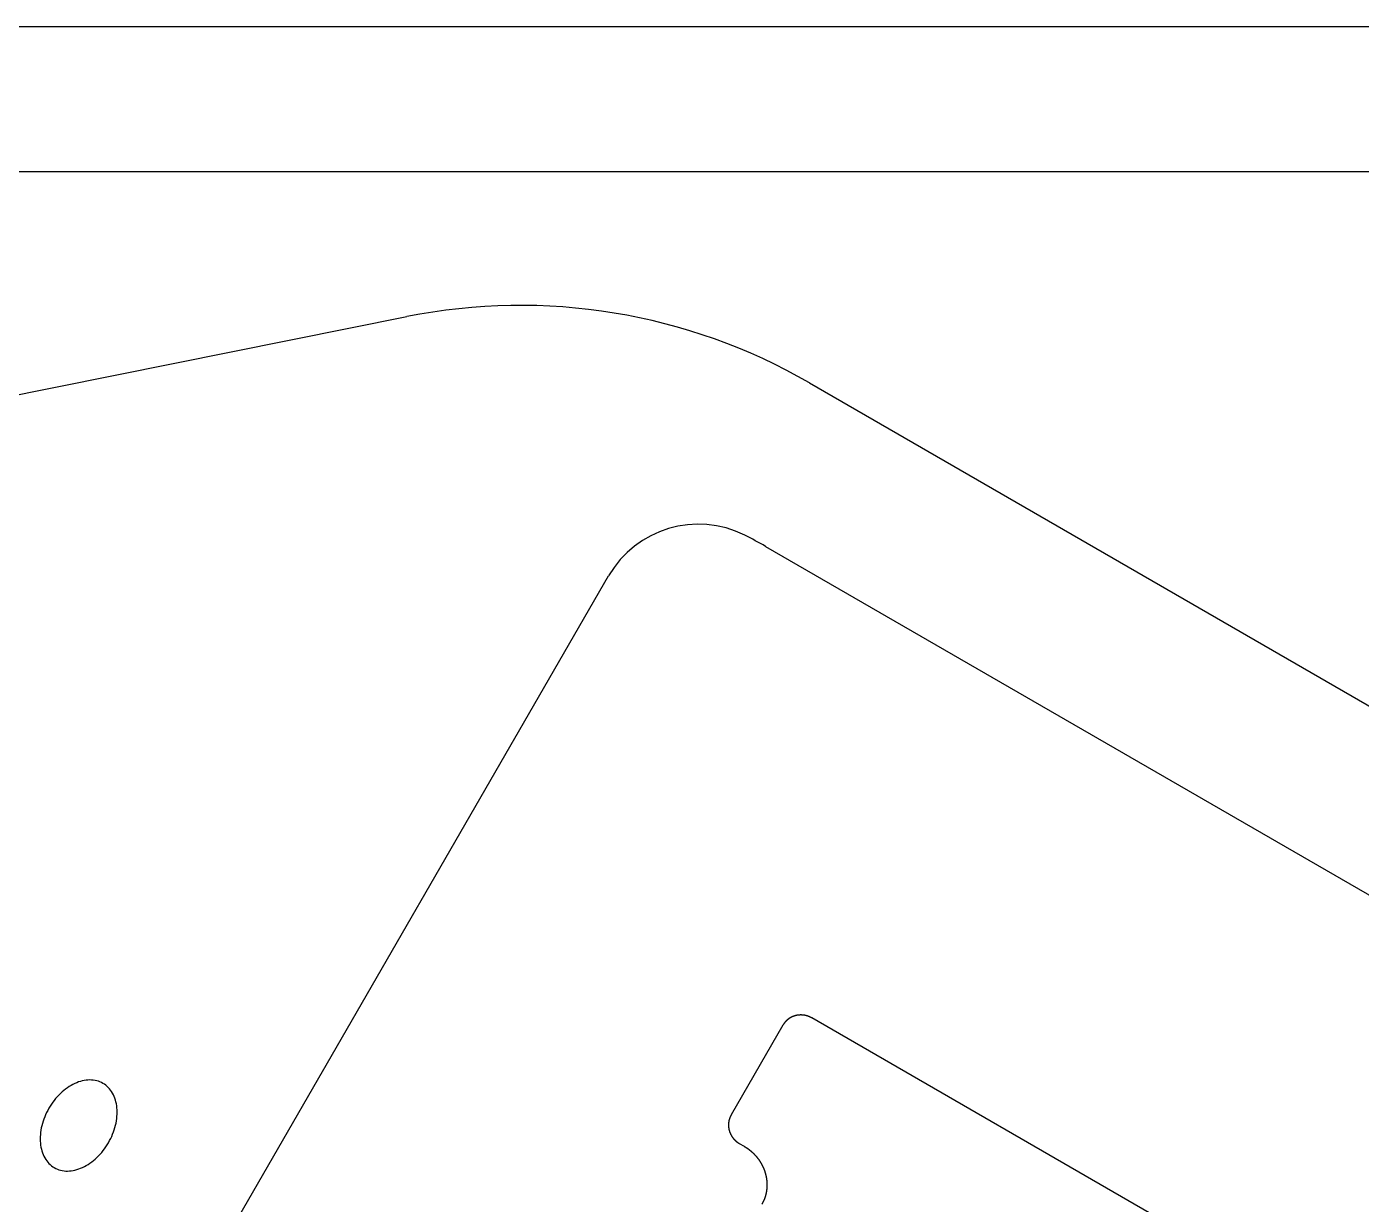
# Model space of a CAD drawing. Extents: x 442 to 745, y 5 to 355.
# Drawn here: x 502.22 to 528.76, y 156.28 to 179.69 of the extents above; entities that cross this region are included whole.
import ezdxf

# ---------------------------------------------------------------- set-up
doc = ezdxf.new("R2010")
doc.units = 0
doc.layers.add('VISIBLE__ANSI_', color=7, linetype='CONTINUOUS')

msp = doc.modelspace()

# ---------------------------------------------------------------- linework, layer by layer
at = {"layer": 'VISIBLE__ANSI_'}
for p, q in [((529.755, 179.694), (486.964, 179.694)), ((481.971, 176.812), (531.419, 176.812)), ((494.026, 170.772), (509.785, 173.929)), ((517.786, 172.614), (534.737, 162.827)), ((516.915, 169.36), (535.777, 158.471)), ((488.769, 125.429), (513.794, 168.774)), ((517.261, 159.842), (516.231, 158.059)), ((527.018, 154.684), (517.835, 159.986)), ((516.393, 157.49), (516.488, 157.435))]:
    msp.add_line(p, q, dxfattribs=at)
for points in [[(517.835, 159.986, 0), (517.833, 159.987, 0), (517.832, 159.988, 0), (517.831, 159.988, 0), (517.829, 159.989, 0), (517.828, 159.99, 0), (517.827, 159.991, 0), (517.825, 159.991, 0), (517.824, 159.992, 0), (517.823, 159.993, 0), (517.821, 159.993, 0), (517.82, 159.994, 0), (517.819, 159.995, 0), (517.817, 159.996, 0), (517.816, 159.996, 0), (517.815, 159.997, 0), (517.813, 159.998, 0), (517.812, 159.998, 0), (517.81, 159.999, 0), (517.809, 160, 0), (517.808, 160, 0), (517.806, 160.001, 0), (517.805, 160.002, 0), (517.803, 160.002, 0), (517.802, 160.003, 0), (517.801, 160.004, 0), (517.799, 160.004, 0), (517.798, 160.005, 0), (517.796, 160.006, 0), (517.795, 160.006, 0), (517.794, 160.007, 0), (517.792, 160.008, 0), (517.791, 160.008, 0), (517.789, 160.009, 0), (517.788, 160.009, 0), (517.786, 160.01, 0), (517.785, 160.011, 0), (517.784, 160.011, 0), (517.782, 160.012, 0), (517.781, 160.012, 0), (517.779, 160.013, 0), (517.778, 160.014, 0), (517.776, 160.014, 0), (517.775, 160.015, 0), (517.774, 160.015, 0), (517.772, 160.016, 0), (517.771, 160.016, 0), (517.769, 160.017, 0), (517.768, 160.017, 0), (517.766, 160.018, 0), (517.765, 160.019, 0), (517.763, 160.019, 0), (517.762, 160.02, 0), (517.761, 160.02, 0), (517.759, 160.021, 0), (517.758, 160.021, 0), (517.756, 160.022, 0), (517.755, 160.022, 0), (517.753, 160.023, 0), (517.752, 160.023, 0), (517.75, 160.024, 0), (517.749, 160.024, 0), (517.748, 160.024, 0), (517.746, 160.025, 0), (517.745, 160.025, 0), (517.743, 160.026, 0), (517.742, 160.026, 0), (517.74, 160.027, 0), (517.739, 160.027, 0), (517.737, 160.028, 0), (517.736, 160.028, 0), (517.735, 160.028, 0), (517.733, 160.029, 0), (517.732, 160.029, 0), (517.73, 160.03, 0), (517.729, 160.03, 0), (517.727, 160.03, 0), (517.726, 160.031, 0), (517.725, 160.031, 0), (517.723, 160.032, 0), (517.722, 160.032, 0), (517.72, 160.032, 0), (517.719, 160.033, 0), (517.718, 160.033, 0), (517.716, 160.033, 0), (517.715, 160.034, 0), (517.713, 160.034, 0), (517.712, 160.034, 0), (517.71, 160.035, 0), (517.709, 160.035, 0), (517.708, 160.035, 0), (517.706, 160.035, 0), (517.705, 160.036, 0), (517.703, 160.036, 0), (517.702, 160.036, 0), (517.7, 160.037, 0), (517.699, 160.037, 0), (517.697, 160.037, 0), (517.696, 160.037, 0), (517.694, 160.038, 0), (517.693, 160.038, 0), (517.691, 160.038, 0), (517.69, 160.039, 0), (517.688, 160.039, 0), (517.687, 160.039, 0), (517.685, 160.039, 0), (517.684, 160.04, 0), (517.682, 160.04, 0), (517.681, 160.04, 0), (517.679, 160.04, 0), (517.678, 160.04, 0), (517.676, 160.041, 0), (517.675, 160.041, 0), (517.673, 160.041, 0), (517.671, 160.041, 0), (517.67, 160.041, 0), (517.668, 160.042, 0), (517.667, 160.042, 0), (517.665, 160.042, 0), (517.664, 160.042, 0), (517.662, 160.042, 0), (517.661, 160.043, 0), (517.659, 160.043, 0), (517.657, 160.043, 0), (517.656, 160.043, 0), (517.654, 160.043, 0), (517.653, 160.043, 0), (517.651, 160.043, 0), (517.649, 160.044, 0), (517.648, 160.044, 0), (517.646, 160.044, 0), (517.645, 160.044, 0), (517.643, 160.044, 0), (517.642, 160.044, 0), (517.64, 160.044, 0), (517.638, 160.044, 0), (517.637, 160.044, 0), (517.635, 160.044, 0), (517.634, 160.044, 0), (517.632, 160.045, 0), (517.63, 160.045, 0), (517.629, 160.045, 0), (517.627, 160.045, 0), (517.625, 160.045, 0), (517.624, 160.045, 0), (517.622, 160.045, 0), (517.621, 160.045, 0), (517.619, 160.045, 0), (517.617, 160.045, 0), (517.616, 160.045, 0), (517.614, 160.045, 0), (517.613, 160.045, 0), (517.611, 160.045, 0), (517.609, 160.045, 0), (517.608, 160.045, 0), (517.606, 160.045, 0), (517.605, 160.045, 0), (517.603, 160.045, 0), (517.601, 160.044, 0), (517.6, 160.044, 0), (517.598, 160.044, 0), (517.597, 160.044, 0), (517.595, 160.044, 0), (517.593, 160.044, 0), (517.592, 160.044, 0), (517.59, 160.044, 0), (517.589, 160.044, 0), (517.587, 160.044, 0), (517.585, 160.044, 0), (517.584, 160.043, 0), (517.582, 160.043, 0), (517.581, 160.043, 0), (517.579, 160.043, 0), (517.578, 160.043, 0), (517.576, 160.043, 0), (517.574, 160.043, 0), (517.573, 160.043, 0), (517.571, 160.042, 0), (517.57, 160.042, 0), (517.568, 160.042, 0), (517.567, 160.042, 0), (517.565, 160.042, 0), (517.564, 160.041, 0), (517.562, 160.041, 0), (517.561, 160.041, 0), (517.559, 160.041, 0), (517.558, 160.041, 0), (517.556, 160.04, 0), (517.554, 160.04, 0), (517.553, 160.04, 0), (517.551, 160.04, 0), (517.55, 160.04, 0), (517.548, 160.039, 0), (517.547, 160.039, 0), (517.545, 160.039, 0), (517.544, 160.039, 0), (517.543, 160.038, 0), (517.541, 160.038, 0), (517.54, 160.038, 0), (517.538, 160.037, 0), (517.537, 160.037, 0), (517.535, 160.037, 0), (517.534, 160.037, 0), (517.532, 160.036, 0), (517.531, 160.036, 0), (517.529, 160.036, 0), (517.528, 160.035, 0), (517.526, 160.035, 0), (517.525, 160.035, 0), (517.523, 160.034, 0), (517.522, 160.034, 0), (517.52, 160.034, 0), (517.519, 160.033, 0), (517.517, 160.033, 0), (517.516, 160.032, 0), (517.514, 160.032, 0), (517.512, 160.032, 0), (517.511, 160.031, 0), (517.509, 160.031, 0), (517.508, 160.03, 0), (517.506, 160.03, 0), (517.505, 160.03, 0), (517.503, 160.029, 0), (517.502, 160.029, 0), (517.5, 160.028, 0), (517.499, 160.028, 0), (517.497, 160.027, 0), (517.495, 160.027, 0), (517.494, 160.026, 0), (517.492, 160.026, 0), (517.491, 160.026, 0), (517.489, 160.025, 0), (517.488, 160.025, 0), (517.486, 160.024, 0), (517.485, 160.024, 0), (517.483, 160.023, 0), (517.482, 160.022, 0), (517.48, 160.022, 0), (517.478, 160.021, 0), (517.477, 160.021, 0), (517.475, 160.02, 0), (517.474, 160.02, 0), (517.472, 160.019, 0), (517.471, 160.019, 0), (517.469, 160.018, 0), (517.468, 160.017, 0), (517.466, 160.017, 0), (517.465, 160.016, 0), (517.463, 160.016, 0), (517.462, 160.015, 0), (517.46, 160.014, 0), (517.458, 160.014, 0), (517.457, 160.013, 0), (517.455, 160.013, 0), (517.454, 160.012, 0), (517.452, 160.011, 0), (517.451, 160.011, 0), (517.449, 160.01, 0), (517.448, 160.009, 0), (517.446, 160.009, 0), (517.445, 160.008, 0), (517.443, 160.007, 0), (517.442, 160.007, 0), (517.44, 160.006, 0), (517.439, 160.005, 0), (517.437, 160.004, 0), (517.436, 160.004, 0), (517.434, 160.003, 0), (517.433, 160.002, 0), (517.431, 160.002, 0), (517.43, 160.001, 0), (517.428, 160, 0), (517.427, 159.999, 0), (517.426, 159.999, 0), (517.424, 159.998, 0), (517.423, 159.997, 0), (517.421, 159.996, 0), (517.42, 159.996, 0), (517.418, 159.995, 0), (517.417, 159.994, 0), (517.415, 159.993, 0), (517.414, 159.992, 0), (517.413, 159.992, 0), (517.411, 159.991, 0), (517.41, 159.99, 0), (517.408, 159.989, 0), (517.407, 159.988, 0), (517.406, 159.988, 0), (517.404, 159.987, 0), (517.403, 159.986, 0), (517.401, 159.985, 0), (517.4, 159.984, 0), (517.399, 159.984, 0), (517.397, 159.983, 0), (517.396, 159.982, 0), (517.395, 159.981, 0), (517.393, 159.98, 0), (517.392, 159.979, 0), (517.391, 159.979, 0), (517.389, 159.978, 0), (517.388, 159.977, 0), (517.387, 159.976, 0), (517.386, 159.975, 0), (517.384, 159.974, 0), (517.383, 159.973, 0), (517.382, 159.972, 0), (517.38, 159.972, 0), (517.379, 159.971, 0), (517.378, 159.97, 0), (517.377, 159.969, 0), (517.375, 159.968, 0), (517.374, 159.967, 0), (517.373, 159.966, 0), (517.372, 159.965, 0), (517.37, 159.964, 0), (517.369, 159.963, 0), (517.368, 159.963, 0), (517.367, 159.962, 0), (517.365, 159.961, 0), (517.364, 159.96, 0), (517.363, 159.959, 0), (517.362, 159.958, 0), (517.36, 159.957, 0), (517.359, 159.956, 0), (517.358, 159.955, 0), (517.357, 159.954, 0), (517.355, 159.953, 0), (517.354, 159.952, 0), (517.353, 159.951, 0), (517.352, 159.95, 0), (517.35, 159.949, 0), (517.349, 159.947, 0), (517.348, 159.946, 0), (517.347, 159.945, 0), (517.345, 159.944, 0), (517.344, 159.943, 0), (517.343, 159.942, 0), (517.342, 159.941, 0), (517.34, 159.94, 0), (517.339, 159.939, 0), (517.338, 159.938, 0), (517.337, 159.937, 0), (517.335, 159.935, 0), (517.334, 159.934, 0), (517.333, 159.933, 0), (517.332, 159.932, 0), (517.331, 159.931, 0), (517.329, 159.93, 0), (517.328, 159.929, 0), (517.327, 159.927, 0), (517.326, 159.926, 0), (517.325, 159.925, 0), (517.323, 159.924, 0), (517.322, 159.923, 0), (517.321, 159.921, 0), (517.32, 159.92, 0), (517.319, 159.919, 0), (517.318, 159.918, 0), (517.316, 159.917, 0), (517.315, 159.915, 0), (517.314, 159.914, 0), (517.313, 159.913, 0), (517.312, 159.912, 0), (517.311, 159.91, 0), (517.31, 159.909, 0), (517.309, 159.908, 0), (517.307, 159.907, 0), (517.306, 159.905, 0), (517.305, 159.904, 0), (517.304, 159.903, 0), (517.303, 159.902, 0), (517.302, 159.9, 0), (517.301, 159.899, 0), (517.3, 159.898, 0), (517.299, 159.897, 0), (517.298, 159.895, 0), (517.297, 159.894, 0), (517.296, 159.893, 0), (517.295, 159.891, 0), (517.294, 159.89, 0), (517.292, 159.889, 0), (517.291, 159.887, 0), (517.29, 159.886, 0), (517.289, 159.885, 0), (517.288, 159.883, 0), (517.287, 159.882, 0), (517.286, 159.881, 0), (517.285, 159.879, 0), (517.284, 159.878, 0), (517.284, 159.877, 0), (517.283, 159.875, 0), (517.282, 159.874, 0), (517.281, 159.873, 0), (517.28, 159.871, 0), (517.279, 159.87, 0), (517.278, 159.869, 0), (517.277, 159.867, 0), (517.276, 159.866, 0), (517.275, 159.865, 0), (517.274, 159.863, 0), (517.273, 159.862, 0), (517.272, 159.861, 0), (517.272, 159.859, 0), (517.271, 159.858, 0), (517.27, 159.857, 0), (517.269, 159.855, 0), (517.268, 159.854, 0), (517.267, 159.853, 0), (517.266, 159.851, 0), (517.266, 159.85, 0), (517.265, 159.849, 0), (517.264, 159.847, 0), (517.263, 159.846, 0), (517.262, 159.845, 0), (517.262, 159.843, 0), (517.261, 159.842, 0)], [(502.772, 157.01, 0), (502.802, 156.994, 0), (502.833, 156.98, 0), (502.865, 156.969, 0), (502.897, 156.959, 0), (502.931, 156.952, 0), (502.965, 156.947, 0), (503, 156.943, 0), (503.036, 156.943, 0), (503.072, 156.944, 0), (503.109, 156.947, 0), (503.146, 156.953, 0), (503.183, 156.961, 0), (503.221, 156.971, 0), (503.258, 156.983, 0), (503.296, 156.997, 0), (503.333, 157.013, 0), (503.37, 157.031, 0), (503.407, 157.052, 0), (503.444, 157.074, 0), (503.48, 157.098, 0), (503.516, 157.123, 0), (503.551, 157.151, 0), (503.585, 157.18, 0), (503.619, 157.211, 0), (503.651, 157.243, 0), (503.683, 157.277, 0), (503.714, 157.312, 0), (503.743, 157.349, 0), (503.771, 157.386, 0), (503.799, 157.425, 0), (503.824, 157.465, 0), (503.849, 157.506, 0), (503.872, 157.547, 0), (503.893, 157.589, 0), (503.913, 157.632, 0), (503.932, 157.676, 0), (503.949, 157.719, 0), (503.964, 157.764, 0), (503.977, 157.808, 0), (503.989, 157.852, 0), (503.999, 157.897, 0), (504.007, 157.941, 0), (504.013, 157.985, 0), (504.018, 158.029, 0), (504.02, 158.072, 0), (504.021, 158.115, 0), (504.02, 158.157, 0), (504.017, 158.198, 0), (504.013, 158.239, 0), (504.006, 158.278, 0), (503.998, 158.317, 0), (503.988, 158.354, 0), (503.976, 158.391, 0), (503.962, 158.426, 0), (503.947, 158.459, 0), (503.93, 158.491, 0), (503.911, 158.521, 0), (503.891, 158.55, 0), (503.87, 158.577, 0), (503.846, 158.603, 0), (503.822, 158.626, 0), (503.796, 158.648, 0), (503.769, 158.668, 0), (503.74, 158.686, 0), (503.71, 158.701, 0), (503.68, 158.715, 0), (503.648, 158.727, 0), (503.615, 158.736, 0), (503.582, 158.744, 0), (503.547, 158.749, 0), (503.512, 158.752, 0), (503.477, 158.753, 0), (503.44, 158.752, 0), (503.404, 158.748, 0), (503.367, 158.742, 0), (503.329, 158.735, 0), (503.292, 158.725, 0), (503.254, 158.713, 0), (503.217, 158.698, 0), (503.179, 158.682, 0), (503.142, 158.664, 0), (503.105, 158.644, 0), (503.069, 158.622, 0), (503.032, 158.598, 0), (502.997, 158.572, 0), (502.962, 158.544, 0), (502.928, 158.515, 0), (502.894, 158.484, 0), (502.861, 158.452, 0), (502.83, 158.418, 0), (502.799, 158.383, 0), (502.77, 158.347, 0), (502.741, 158.309, 0), (502.714, 158.27, 0), (502.688, 158.231, 0), (502.664, 158.19, 0), (502.641, 158.148, 0), (502.619, 158.106, 0), (502.599, 158.063, 0), (502.581, 158.02, 0), (502.564, 157.976, 0), (502.549, 157.932, 0), (502.535, 157.888, 0), (502.524, 157.843, 0), (502.514, 157.799, 0), (502.506, 157.754, 0), (502.499, 157.71, 0), (502.495, 157.667, 0), (502.492, 157.623, 0), (502.491, 157.581, 0), (502.492, 157.538, 0), (502.495, 157.497, 0), (502.5, 157.457, 0), (502.506, 157.417, 0), (502.515, 157.378, 0), (502.525, 157.341, 0), (502.537, 157.305, 0), (502.55, 157.27, 0), (502.566, 157.236, 0), (502.583, 157.204, 0), (502.601, 157.174, 0), (502.621, 157.145, 0), (502.643, 157.118, 0), (502.666, 157.093, 0), (502.691, 157.069, 0), (502.717, 157.047, 0), (502.744, 157.028, 0), (502.772, 157.01, 0)], [(516.231, 158.059, 0), (516.231, 158.058, 0), (516.23, 158.056, 0), (516.229, 158.055, 0), (516.228, 158.054, 0), (516.228, 158.052, 0), (516.227, 158.051, 0), (516.226, 158.049, 0), (516.225, 158.048, 0), (516.225, 158.047, 0), (516.224, 158.045, 0), (516.223, 158.044, 0), (516.222, 158.042, 0), (516.222, 158.041, 0), (516.221, 158.04, 0), (516.22, 158.038, 0), (516.22, 158.037, 0), (516.219, 158.035, 0), (516.218, 158.034, 0), (516.217, 158.032, 0), (516.217, 158.031, 0), (516.216, 158.029, 0), (516.215, 158.028, 0), (516.215, 158.026, 0), (516.214, 158.025, 0), (516.213, 158.023, 0), (516.213, 158.022, 0), (516.212, 158.02, 0), (516.211, 158.019, 0), (516.211, 158.017, 0), (516.21, 158.016, 0), (516.209, 158.014, 0), (516.209, 158.013, 0), (516.208, 158.011, 0), (516.207, 158.01, 0), (516.207, 158.008, 0), (516.206, 158.007, 0), (516.206, 158.005, 0), (516.205, 158.004, 0), (516.204, 158.002, 0), (516.204, 158, 0), (516.203, 157.999, 0), (516.203, 157.997, 0), (516.202, 157.996, 0), (516.201, 157.994, 0), (516.201, 157.993, 0), (516.2, 157.991, 0), (516.2, 157.989, 0), (516.199, 157.988, 0), (516.199, 157.986, 0), (516.198, 157.985, 0), (516.198, 157.983, 0), (516.197, 157.981, 0), (516.197, 157.98, 0), (516.196, 157.978, 0), (516.196, 157.977, 0), (516.195, 157.975, 0), (516.195, 157.973, 0), (516.194, 157.972, 0), (516.194, 157.97, 0), (516.193, 157.969, 0), (516.193, 157.967, 0), (516.192, 157.965, 0), (516.192, 157.964, 0), (516.191, 157.962, 0), (516.191, 157.961, 0), (516.191, 157.959, 0), (516.19, 157.957, 0), (516.19, 157.956, 0), (516.189, 157.954, 0), (516.189, 157.952, 0), (516.189, 157.951, 0), (516.188, 157.949, 0), (516.188, 157.948, 0), (516.187, 157.946, 0), (516.187, 157.944, 0), (516.187, 157.943, 0), (516.186, 157.941, 0), (516.186, 157.939, 0), (516.186, 157.938, 0), (516.185, 157.936, 0), (516.185, 157.935, 0), (516.185, 157.933, 0), (516.184, 157.931, 0), (516.184, 157.93, 0), (516.184, 157.928, 0), (516.184, 157.927, 0), (516.183, 157.925, 0), (516.183, 157.923, 0), (516.183, 157.922, 0), (516.182, 157.92, 0), (516.182, 157.919, 0), (516.182, 157.917, 0), (516.182, 157.915, 0), (516.182, 157.914, 0), (516.181, 157.912, 0), (516.181, 157.911, 0), (516.181, 157.909, 0), (516.181, 157.908, 0), (516.18, 157.906, 0), (516.18, 157.904, 0), (516.18, 157.903, 0), (516.18, 157.901, 0), (516.18, 157.9, 0), (516.18, 157.898, 0), (516.179, 157.897, 0), (516.179, 157.895, 0), (516.179, 157.894, 0), (516.179, 157.892, 0), (516.179, 157.891, 0), (516.179, 157.889, 0), (516.179, 157.888, 0), (516.179, 157.886, 0), (516.178, 157.884, 0), (516.178, 157.883, 0), (516.178, 157.881, 0), (516.178, 157.88, 0), (516.178, 157.878, 0), (516.178, 157.877, 0), (516.178, 157.875, 0), (516.178, 157.873, 0), (516.178, 157.872, 0), (516.178, 157.87, 0), (516.178, 157.869, 0), (516.178, 157.867, 0), (516.178, 157.866, 0), (516.178, 157.864, 0), (516.178, 157.862, 0), (516.178, 157.861, 0), (516.178, 157.859, 0), (516.178, 157.858, 0), (516.178, 157.856, 0), (516.178, 157.854, 0), (516.178, 157.853, 0), (516.178, 157.851, 0), (516.178, 157.849, 0), (516.178, 157.848, 0), (516.178, 157.846, 0), (516.178, 157.845, 0), (516.178, 157.843, 0), (516.178, 157.841, 0), (516.178, 157.84, 0), (516.178, 157.838, 0), (516.178, 157.836, 0), (516.178, 157.835, 0), (516.178, 157.833, 0), (516.178, 157.831, 0), (516.179, 157.83, 0), (516.179, 157.828, 0), (516.179, 157.827, 0), (516.179, 157.825, 0), (516.179, 157.823, 0), (516.179, 157.822, 0), (516.179, 157.82, 0), (516.179, 157.818, 0), (516.18, 157.817, 0), (516.18, 157.815, 0), (516.18, 157.813, 0), (516.18, 157.812, 0), (516.18, 157.81, 0), (516.181, 157.808, 0), (516.181, 157.807, 0), (516.181, 157.805, 0), (516.181, 157.804, 0), (516.181, 157.802, 0), (516.182, 157.8, 0), (516.182, 157.799, 0), (516.182, 157.797, 0), (516.182, 157.795, 0), (516.183, 157.794, 0), (516.183, 157.792, 0), (516.183, 157.79, 0), (516.183, 157.789, 0), (516.184, 157.787, 0), (516.184, 157.786, 0), (516.184, 157.784, 0), (516.185, 157.782, 0), (516.185, 157.781, 0), (516.185, 157.779, 0), (516.185, 157.778, 0), (516.186, 157.776, 0), (516.186, 157.774, 0), (516.186, 157.773, 0), (516.187, 157.771, 0), (516.187, 157.77, 0), (516.187, 157.768, 0), (516.188, 157.766, 0), (516.188, 157.765, 0), (516.189, 157.763, 0), (516.189, 157.762, 0), (516.189, 157.76, 0), (516.19, 157.759, 0), (516.19, 157.757, 0), (516.19, 157.755, 0), (516.191, 157.754, 0), (516.191, 157.752, 0), (516.192, 157.751, 0), (516.192, 157.749, 0), (516.193, 157.748, 0), (516.193, 157.746, 0), (516.193, 157.745, 0), (516.194, 157.743, 0), (516.194, 157.742, 0), (516.195, 157.74, 0), (516.195, 157.739, 0), (516.196, 157.737, 0), (516.196, 157.736, 0), (516.196, 157.734, 0), (516.197, 157.733, 0), (516.197, 157.731, 0), (516.198, 157.73, 0), (516.198, 157.728, 0), (516.199, 157.727, 0), (516.199, 157.725, 0), (516.2, 157.724, 0), (516.2, 157.723, 0), (516.201, 157.721, 0), (516.201, 157.72, 0), (516.202, 157.718, 0), (516.202, 157.717, 0), (516.203, 157.715, 0), (516.203, 157.714, 0), (516.204, 157.713, 0), (516.204, 157.711, 0), (516.205, 157.71, 0), (516.205, 157.708, 0), (516.206, 157.707, 0), (516.207, 157.706, 0), (516.207, 157.704, 0), (516.208, 157.703, 0), (516.208, 157.701, 0), (516.209, 157.7, 0), (516.209, 157.698, 0), (516.21, 157.697, 0), (516.211, 157.696, 0), (516.211, 157.694, 0), (516.212, 157.693, 0), (516.213, 157.691, 0), (516.213, 157.69, 0), (516.214, 157.688, 0), (516.214, 157.687, 0), (516.215, 157.686, 0), (516.216, 157.684, 0), (516.216, 157.683, 0), (516.217, 157.681, 0), (516.218, 157.68, 0), (516.218, 157.678, 0), (516.219, 157.677, 0), (516.22, 157.676, 0), (516.221, 157.674, 0), (516.221, 157.673, 0), (516.222, 157.671, 0), (516.223, 157.67, 0), (516.223, 157.668, 0), (516.224, 157.667, 0), (516.225, 157.666, 0), (516.226, 157.664, 0), (516.226, 157.663, 0), (516.227, 157.661, 0), (516.228, 157.66, 0), (516.229, 157.659, 0), (516.229, 157.657, 0), (516.23, 157.656, 0), (516.231, 157.654, 0), (516.232, 157.653, 0), (516.232, 157.652, 0), (516.233, 157.65, 0), (516.234, 157.649, 0), (516.235, 157.647, 0), (516.236, 157.646, 0), (516.237, 157.645, 0), (516.237, 157.643, 0), (516.238, 157.642, 0), (516.239, 157.64, 0), (516.24, 157.639, 0), (516.241, 157.638, 0), (516.242, 157.636, 0), (516.242, 157.635, 0), (516.243, 157.634, 0), (516.244, 157.632, 0), (516.245, 157.631, 0), (516.246, 157.63, 0), (516.247, 157.628, 0), (516.248, 157.627, 0), (516.248, 157.626, 0), (516.249, 157.624, 0), (516.25, 157.623, 0), (516.251, 157.622, 0), (516.252, 157.62, 0), (516.253, 157.619, 0), (516.254, 157.618, 0), (516.255, 157.616, 0), (516.256, 157.615, 0), (516.257, 157.614, 0), (516.258, 157.613, 0), (516.258, 157.611, 0), (516.259, 157.61, 0), (516.26, 157.609, 0), (516.261, 157.607, 0), (516.262, 157.606, 0), (516.263, 157.605, 0), (516.264, 157.604, 0), (516.265, 157.602, 0), (516.266, 157.601, 0), (516.267, 157.6, 0), (516.268, 157.599, 0), (516.269, 157.598, 0), (516.27, 157.596, 0), (516.271, 157.595, 0), (516.272, 157.594, 0), (516.273, 157.593, 0), (516.274, 157.592, 0), (516.275, 157.59, 0), (516.276, 157.589, 0), (516.277, 157.588, 0), (516.278, 157.587, 0), (516.279, 157.586, 0), (516.28, 157.584, 0), (516.281, 157.583, 0), (516.282, 157.582, 0), (516.283, 157.581, 0), (516.284, 157.58, 0), (516.285, 157.579, 0), (516.286, 157.578, 0), (516.287, 157.577, 0), (516.287, 157.575, 0), (516.288, 157.574, 0), (516.289, 157.573, 0), (516.29, 157.572, 0), (516.291, 157.571, 0), (516.292, 157.57, 0), (516.293, 157.569, 0), (516.294, 157.568, 0), (516.295, 157.567, 0), (516.296, 157.566, 0), (516.297, 157.565, 0), (516.298, 157.564, 0), (516.299, 157.563, 0), (516.301, 157.562, 0), (516.302, 157.561, 0), (516.303, 157.56, 0), (516.304, 157.559, 0), (516.305, 157.558, 0), (516.306, 157.556, 0), (516.307, 157.555, 0), (516.308, 157.554, 0), (516.309, 157.553, 0), (516.31, 157.552, 0), (516.311, 157.551, 0), (516.312, 157.55, 0), (516.313, 157.549, 0), (516.314, 157.548, 0), (516.316, 157.547, 0), (516.317, 157.546, 0), (516.318, 157.545, 0), (516.319, 157.544, 0), (516.32, 157.543, 0), (516.321, 157.542, 0), (516.322, 157.541, 0), (516.324, 157.54, 0), (516.325, 157.539, 0), (516.326, 157.538, 0), (516.327, 157.537, 0), (516.328, 157.536, 0), (516.329, 157.535, 0), (516.331, 157.534, 0), (516.332, 157.533, 0), (516.333, 157.532, 0), (516.334, 157.531, 0), (516.335, 157.53, 0), (516.336, 157.529, 0), (516.338, 157.528, 0), (516.339, 157.527, 0), (516.34, 157.526, 0), (516.341, 157.525, 0), (516.343, 157.524, 0), (516.344, 157.524, 0), (516.345, 157.523, 0), (516.346, 157.522, 0), (516.347, 157.521, 0), (516.349, 157.52, 0), (516.35, 157.519, 0), (516.351, 157.518, 0), (516.352, 157.517, 0), (516.354, 157.516, 0), (516.355, 157.515, 0), (516.356, 157.514, 0), (516.357, 157.513, 0), (516.359, 157.512, 0), (516.36, 157.512, 0), (516.361, 157.511, 0), (516.362, 157.51, 0), (516.364, 157.509, 0), (516.365, 157.508, 0), (516.366, 157.507, 0), (516.368, 157.506, 0), (516.369, 157.505, 0), (516.37, 157.504, 0), (516.371, 157.504, 0), (516.373, 157.503, 0), (516.374, 157.502, 0), (516.375, 157.501, 0), (516.377, 157.5, 0), (516.378, 157.499, 0), (516.379, 157.499, 0), (516.38, 157.498, 0), (516.382, 157.497, 0), (516.383, 157.496, 0), (516.384, 157.495, 0), (516.386, 157.495, 0), (516.387, 157.494, 0), (516.388, 157.493, 0), (516.39, 157.492, 0), (516.391, 157.491, 0), (516.392, 157.491, 0), (516.393, 157.49, 0)], [(516.488, 157.435, 0), (516.49, 157.434, 0), (516.493, 157.433, 0), (516.495, 157.431, 0), (516.498, 157.43, 0), (516.5, 157.428, 0), (516.503, 157.427, 0), (516.505, 157.425, 0), (516.507, 157.424, 0), (516.51, 157.422, 0), (516.512, 157.421, 0), (516.515, 157.419, 0), (516.517, 157.418, 0), (516.519, 157.416, 0), (516.522, 157.415, 0), (516.524, 157.413, 0), (516.527, 157.412, 0), (516.529, 157.41, 0), (516.531, 157.409, 0), (516.534, 157.407, 0), (516.536, 157.406, 0), (516.539, 157.404, 0), (516.541, 157.402, 0), (516.543, 157.401, 0), (516.546, 157.399, 0), (516.548, 157.398, 0), (516.55, 157.396, 0), (516.553, 157.394, 0), (516.555, 157.393, 0), (516.557, 157.391, 0), (516.56, 157.389, 0), (516.562, 157.388, 0), (516.564, 157.386, 0), (516.567, 157.384, 0), (516.569, 157.383, 0), (516.571, 157.381, 0), (516.574, 157.379, 0), (516.576, 157.378, 0), (516.578, 157.376, 0), (516.58, 157.374, 0), (516.583, 157.373, 0), (516.585, 157.371, 0), (516.587, 157.369, 0), (516.589, 157.367, 0), (516.592, 157.366, 0), (516.594, 157.364, 0), (516.596, 157.362, 0), (516.598, 157.36, 0), (516.601, 157.359, 0), (516.603, 157.357, 0), (516.605, 157.355, 0), (516.607, 157.353, 0), (516.61, 157.351, 0), (516.612, 157.35, 0), (516.614, 157.348, 0), (516.616, 157.346, 0), (516.618, 157.344, 0), (516.621, 157.342, 0), (516.623, 157.34, 0), (516.625, 157.339, 0), (516.627, 157.337, 0), (516.629, 157.335, 0), (516.631, 157.333, 0), (516.634, 157.331, 0), (516.636, 157.329, 0), (516.638, 157.327, 0), (516.64, 157.325, 0), (516.642, 157.324, 0), (516.644, 157.322, 0), (516.646, 157.32, 0), (516.649, 157.318, 0), (516.651, 157.316, 0), (516.653, 157.314, 0), (516.655, 157.312, 0), (516.657, 157.31, 0), (516.659, 157.308, 0), (516.661, 157.306, 0), (516.663, 157.304, 0), (516.665, 157.302, 0), (516.667, 157.3, 0), (516.669, 157.298, 0), (516.671, 157.296, 0), (516.674, 157.294, 0), (516.676, 157.292, 0), (516.678, 157.29, 0), (516.68, 157.288, 0), (516.682, 157.286, 0), (516.684, 157.284, 0), (516.686, 157.282, 0), (516.688, 157.28, 0), (516.69, 157.278, 0), (516.692, 157.276, 0), (516.694, 157.274, 0), (516.696, 157.272, 0), (516.698, 157.269, 0), (516.7, 157.267, 0), (516.702, 157.265, 0), (516.704, 157.263, 0), (516.705, 157.261, 0), (516.707, 157.259, 0), (516.709, 157.257, 0), (516.711, 157.255, 0), (516.713, 157.253, 0), (516.715, 157.25, 0), (516.717, 157.248, 0), (516.719, 157.246, 0), (516.721, 157.244, 0), (516.723, 157.242, 0), (516.725, 157.24, 0), (516.727, 157.237, 0), (516.728, 157.235, 0), (516.73, 157.233, 0), (516.732, 157.231, 0), (516.734, 157.229, 0), (516.736, 157.226, 0), (516.738, 157.224, 0), (516.74, 157.222, 0), (516.741, 157.22, 0), (516.743, 157.217, 0), (516.745, 157.215, 0), (516.747, 157.213, 0), (516.749, 157.211, 0), (516.75, 157.208, 0), (516.752, 157.206, 0), (516.754, 157.204, 0), (516.756, 157.202, 0), (516.758, 157.199, 0), (516.759, 157.197, 0), (516.761, 157.195, 0), (516.763, 157.192, 0), (516.765, 157.19, 0), (516.766, 157.188, 0), (516.768, 157.185, 0), (516.77, 157.183, 0), (516.772, 157.181, 0), (516.773, 157.178, 0), (516.775, 157.176, 0), (516.777, 157.174, 0), (516.778, 157.171, 0), (516.78, 157.169, 0), (516.782, 157.166, 0), (516.783, 157.164, 0), (516.785, 157.162, 0), (516.787, 157.159, 0), (516.788, 157.157, 0), (516.79, 157.155, 0), (516.792, 157.152, 0), (516.793, 157.15, 0), (516.795, 157.147, 0), (516.796, 157.145, 0), (516.798, 157.142, 0), (516.8, 157.14, 0), (516.801, 157.137, 0), (516.803, 157.135, 0), (516.804, 157.133, 0), (516.806, 157.13, 0), (516.808, 157.128, 0), (516.809, 157.125, 0), (516.811, 157.123, 0), (516.812, 157.12, 0), (516.814, 157.118, 0), (516.815, 157.115, 0), (516.817, 157.113, 0), (516.818, 157.11, 0), (516.82, 157.108, 0), (516.821, 157.105, 0), (516.823, 157.103, 0), (516.824, 157.1, 0), (516.826, 157.098, 0), (516.827, 157.095, 0), (516.829, 157.092, 0), (516.83, 157.09, 0), (516.831, 157.087, 0), (516.833, 157.085, 0), (516.834, 157.082, 0), (516.836, 157.08, 0), (516.837, 157.077, 0), (516.839, 157.074, 0), (516.84, 157.072, 0), (516.841, 157.069, 0), (516.843, 157.067, 0), (516.844, 157.064, 0), (516.845, 157.061, 0), (516.847, 157.059, 0), (516.848, 157.056, 0), (516.849, 157.054, 0), (516.851, 157.051, 0), (516.852, 157.048, 0), (516.853, 157.046, 0), (516.855, 157.043, 0), (516.856, 157.04, 0), (516.857, 157.038, 0), (516.859, 157.035, 0), (516.86, 157.032, 0), (516.861, 157.03, 0), (516.862, 157.027, 0), (516.864, 157.024, 0), (516.865, 157.022, 0), (516.866, 157.019, 0), (516.867, 157.016, 0), (516.868, 157.014, 0), (516.87, 157.011, 0), (516.871, 157.008, 0), (516.872, 157.005, 0), (516.873, 157.003, 0), (516.874, 157, 0), (516.875, 156.997, 0), (516.877, 156.994, 0), (516.878, 156.992, 0), (516.879, 156.989, 0), (516.88, 156.986, 0), (516.881, 156.983, 0), (516.882, 156.981, 0), (516.883, 156.978, 0), (516.884, 156.975, 0), (516.885, 156.972, 0), (516.887, 156.97, 0), (516.888, 156.967, 0), (516.889, 156.964, 0), (516.89, 156.961, 0), (516.891, 156.958, 0), (516.892, 156.956, 0), (516.893, 156.953, 0), (516.894, 156.95, 0), (516.895, 156.947, 0), (516.896, 156.944, 0), (516.897, 156.942, 0), (516.898, 156.939, 0), (516.899, 156.936, 0), (516.9, 156.933, 0), (516.901, 156.93, 0), (516.901, 156.927, 0), (516.902, 156.924, 0), (516.903, 156.922, 0), (516.904, 156.919, 0), (516.905, 156.916, 0), (516.906, 156.913, 0), (516.907, 156.91, 0), (516.908, 156.907, 0), (516.909, 156.904, 0), (516.909, 156.902, 0), (516.91, 156.899, 0), (516.911, 156.896, 0), (516.912, 156.893, 0), (516.913, 156.89, 0), (516.913, 156.887, 0), (516.914, 156.884, 0), (516.915, 156.881, 0), (516.916, 156.878, 0), (516.917, 156.875, 0), (516.917, 156.872, 0), (516.918, 156.87, 0), (516.919, 156.867, 0), (516.919, 156.864, 0), (516.92, 156.861, 0), (516.921, 156.858, 0), (516.922, 156.855, 0), (516.922, 156.852, 0), (516.923, 156.849, 0), (516.924, 156.846, 0), (516.924, 156.843, 0), (516.925, 156.84, 0), (516.925, 156.837, 0), (516.926, 156.834, 0), (516.927, 156.831, 0), (516.927, 156.828, 0), (516.928, 156.825, 0), (516.928, 156.822, 0), (516.929, 156.819, 0), (516.929, 156.816, 0), (516.93, 156.813, 0), (516.931, 156.81, 0), (516.931, 156.807, 0), (516.932, 156.804, 0), (516.932, 156.801, 0), (516.933, 156.798, 0), (516.933, 156.795, 0), (516.934, 156.792, 0), (516.934, 156.789, 0), (516.934, 156.786, 0), (516.935, 156.783, 0), (516.935, 156.78, 0), (516.936, 156.777, 0), (516.936, 156.774, 0), (516.936, 156.771, 0), (516.937, 156.768, 0), (516.937, 156.765, 0), (516.938, 156.762, 0), (516.938, 156.759, 0), (516.938, 156.756, 0), (516.939, 156.753, 0), (516.939, 156.75, 0), (516.939, 156.747, 0), (516.939, 156.744, 0), (516.94, 156.741, 0), (516.94, 156.738, 0), (516.94, 156.735, 0), (516.941, 156.732, 0), (516.941, 156.729, 0), (516.941, 156.726, 0), (516.941, 156.723, 0), (516.941, 156.72, 0), (516.942, 156.717, 0), (516.942, 156.713, 0), (516.942, 156.71, 0), (516.942, 156.707, 0), (516.942, 156.704, 0), (516.942, 156.701, 0), (516.942, 156.698, 0), (516.943, 156.695, 0), (516.943, 156.692, 0), (516.943, 156.689, 0), (516.943, 156.686, 0), (516.943, 156.683, 0), (516.943, 156.68, 0), (516.943, 156.676, 0), (516.943, 156.673, 0), (516.943, 156.67, 0), (516.943, 156.667, 0), (516.943, 156.664, 0), (516.943, 156.661, 0), (516.943, 156.658, 0), (516.943, 156.655, 0), (516.943, 156.652, 0), (516.943, 156.649, 0), (516.943, 156.646, 0), (516.943, 156.642, 0), (516.943, 156.639, 0), (516.942, 156.636, 0), (516.942, 156.633, 0), (516.942, 156.63, 0), (516.942, 156.627, 0), (516.942, 156.624, 0), (516.942, 156.621, 0), (516.942, 156.618, 0), (516.941, 156.615, 0), (516.941, 156.611, 0), (516.941, 156.608, 0), (516.941, 156.605, 0), (516.94, 156.602, 0), (516.94, 156.599, 0), (516.94, 156.596, 0), (516.94, 156.593, 0), (516.939, 156.59, 0), (516.939, 156.587, 0), (516.939, 156.584, 0), (516.938, 156.581, 0), (516.938, 156.577, 0), (516.938, 156.574, 0), (516.937, 156.571, 0), (516.937, 156.568, 0), (516.936, 156.565, 0), (516.936, 156.562, 0), (516.936, 156.559, 0), (516.935, 156.556, 0), (516.935, 156.553, 0), (516.934, 156.55, 0), (516.934, 156.547, 0), (516.933, 156.544, 0), (516.933, 156.54, 0), (516.932, 156.537, 0), (516.932, 156.534, 0), (516.931, 156.531, 0), (516.931, 156.528, 0), (516.93, 156.525, 0), (516.93, 156.522, 0), (516.929, 156.519, 0), (516.929, 156.516, 0), (516.928, 156.513, 0), (516.927, 156.51, 0), (516.927, 156.507, 0), (516.926, 156.504, 0), (516.925, 156.501, 0), (516.925, 156.498, 0), (516.924, 156.495, 0), (516.923, 156.491, 0), (516.923, 156.488, 0), (516.922, 156.485, 0), (516.921, 156.482, 0), (516.92, 156.479, 0), (516.92, 156.476, 0), (516.919, 156.473, 0), (516.918, 156.47, 0), (516.917, 156.467, 0), (516.917, 156.464, 0), (516.916, 156.461, 0), (516.915, 156.458, 0), (516.914, 156.455, 0), (516.913, 156.452, 0), (516.912, 156.449, 0), (516.911, 156.446, 0), (516.911, 156.443, 0), (516.91, 156.44, 0), (516.909, 156.437, 0), (516.908, 156.434, 0), (516.907, 156.431, 0), (516.906, 156.428, 0), (516.905, 156.425, 0), (516.904, 156.422, 0), (516.903, 156.419, 0), (516.902, 156.416, 0), (516.901, 156.413, 0), (516.9, 156.41, 0), (516.899, 156.407, 0), (516.898, 156.404, 0), (516.897, 156.401, 0), (516.896, 156.398, 0), (516.894, 156.395, 0), (516.893, 156.392, 0), (516.892, 156.389, 0), (516.891, 156.386, 0), (516.89, 156.383, 0), (516.889, 156.38, 0), (516.888, 156.377, 0), (516.886, 156.374, 0), (516.885, 156.371, 0), (516.884, 156.368, 0), (516.883, 156.366, 0), (516.882, 156.363, 0), (516.88, 156.36, 0), (516.879, 156.357, 0), (516.878, 156.354, 0), (516.877, 156.351, 0), (516.875, 156.348, 0), (516.874, 156.345, 0), (516.873, 156.342, 0), (516.871, 156.34, 0), (516.87, 156.337, 0), (516.869, 156.334, 0), (516.867, 156.331, 0), (516.866, 156.328, 0), (516.864, 156.325, 0), (516.863, 156.322, 0), (516.862, 156.32, 0), (516.86, 156.317, 0), (516.859, 156.314, 0), (516.857, 156.311, 0), (516.856, 156.308, 0), (516.854, 156.306, 0), (516.853, 156.303, 0), (516.851, 156.3, 0), (516.85, 156.297, 0), (516.848, 156.295, 0), (516.847, 156.292, 0), (516.845, 156.289, 0), (516.844, 156.286, 0), (516.842, 156.284, 0), (516.841, 156.281, 0)]]:
    msp.add_polyline3d(points, dxfattribs=at)
for centre, radius, start, end in [((512.042, 162.665), 11.488, 60, 101.3292), ((515.577, 167.744), 2.059, 63.2566, 150), ((512.798, 162.229), 8.235, 60, 63.2566)]:
    msp.add_arc(centre, radius, start, end, dxfattribs=at)

doc.saveas('drawing.dxf')
